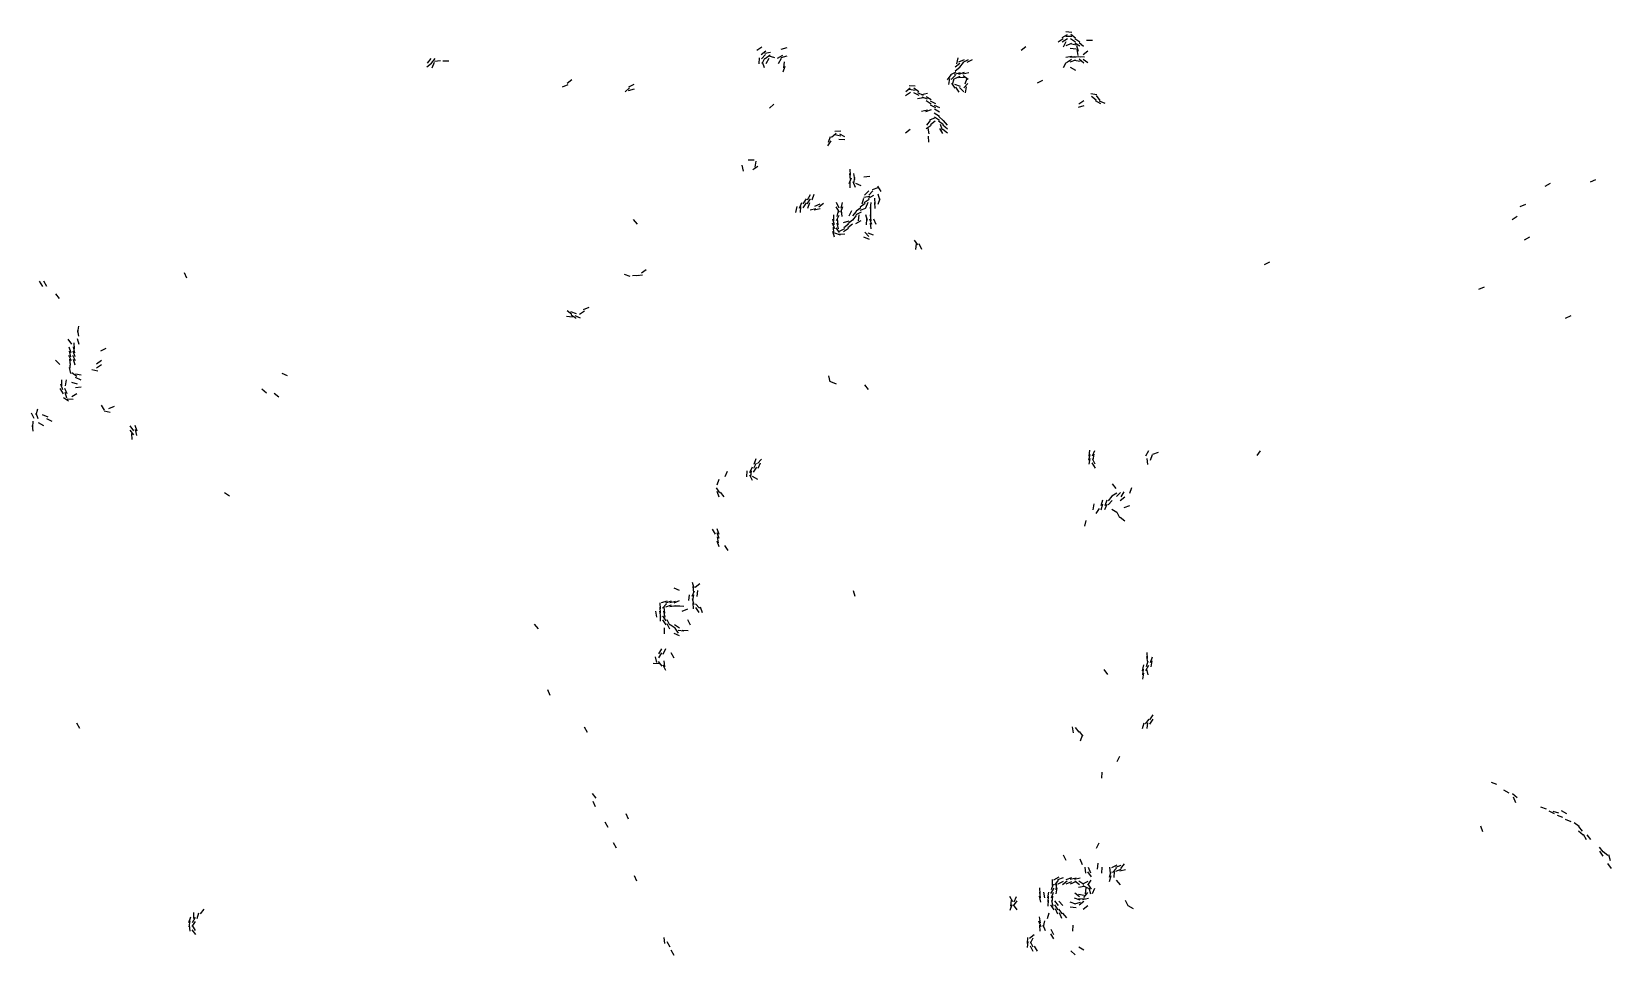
# Model space of a CAD drawing. Extents: x -664598 to -661481, y -979343 to -976126.
# Drawn here: x -663050 to -662284, y -978156 to -977709 of the extents above; entities that cross this region are included whole.
import ezdxf

# ---------------------------------------------------------------- set-up
doc = ezdxf.new("R2010")
doc.units = 0

msp = doc.modelspace()

# ---------------------------------------------------------------- linework, layer by layer
at = {"layer": 'CLIFF'}
for p, q in [((-662552.118, -977713.996), (-662549.642, -977712.484)), ((-662550.124, -977713.985), (-662547.636, -977712.495)), ((-662550.113, -977712.004), (-662547.647, -977710.476)), ((-662549.539, -977716.531), (-662548.221, -977713.949)), ((-662548.33, -977711.244), (-662545.43, -977711.236)), ((-662548.323, -977709.098), (-662545.437, -977709.382)), ((-662548.191, -977715.859), (-662545.569, -977714.621)), ((-662546.296, -977714.928), (-662543.464, -977715.552)), ((-662546.058, -977712.395), (-662543.702, -977714.085)), ((-662546.029, -977710.356), (-662543.731, -977712.124)), ((-662544.113, -977714.478), (-662541.647, -977716.002)), ((-662544.092, -977712.444), (-662541.668, -977714.036)), ((-662541.994, -977714.311), (-662539.766, -977716.169)), ((-662538.329, -977713.192), (-662535.431, -977713.288)), ((-662857.763, -977724.39), (-662855.997, -977722.09)), ((-662855.823, -977724.341), (-662853.937, -977722.139)), ((-662854.319, -977723.417), (-662851.441, -977723.063)), ((-662850.33, -977723.225), (-662847.43, -977723.255)), ((-662698.055, -977718.089), (-662695.705, -977716.391)), ((-662696.989, -977724.686), (-662696.771, -977721.794)), ((-662696.02, -977720.136), (-662693.74, -977718.344)), ((-662695.81, -977722.352), (-662693.95, -977720.128)), ((-662695.555, -977724.523), (-662694.205, -977721.957)), ((-662694.308, -977719.489), (-662691.452, -977718.991)), ((-662694.059, -977722.085), (-662691.701, -977720.395)), ((-662693.592, -977724.503), (-662692.168, -977721.977)), ((-662692.275, -977720.844), (-662689.485, -977721.636)), ((-662688.17, -977721.903), (-662685.59, -977720.577)), ((-662687.596, -977724.501), (-662686.164, -977721.979)), ((-662686.272, -977721.648), (-662683.488, -977720.832)), ((-662686.264, -977717.674), (-662683.496, -977716.806)), ((-662601.243, -977724.644), (-662600.517, -977721.836)), ((-662600.214, -977723.808), (-662597.546, -977722.672)), ((-662598.153, -977723.934), (-662595.607, -977722.546)), ((-662596.206, -977723.827), (-662593.554, -977722.653)), ((-662570.05, -977718.097), (-662567.71, -977716.383)), ((-662548.319, -977721.418), (-662545.441, -977721.062)), ((-662548.045, -977724.103), (-662545.715, -977722.377)), ((-662546.33, -977721.235), (-662543.43, -977721.245)), ((-662546.317, -977717.049), (-662543.443, -977717.431)), ((-662546.263, -977723.674), (-662543.497, -977722.806)), ((-662544.33, -977721.22), (-662541.43, -977721.26)), ((-662544.308, -977722.99), (-662541.452, -977723.49)), ((-662543.263, -977715.842), (-662542.497, -977718.638)), ((-662543.139, -977717.813), (-662542.621, -977720.667)), ((-662542.328, -977721.172), (-662539.432, -977721.308)), ((-662542.009, -977722.33), (-662539.751, -977724.15)), ((-662540.056, -977722.391), (-662537.704, -977724.089)), ((-662540.036, -977720.116), (-662537.724, -977718.364)), ((-662858.056, -977726.088), (-662855.704, -977724.392)), ((-662855.401, -977726.593), (-662854.359, -977723.887)), ((-662694.448, -977726.624), (-662695.312, -977723.856)), ((-662685.365, -977728.606), (-662684.395, -977725.874)), ((-662685.098, -977726.674), (-662684.662, -977723.806)), ((-662605.726, -977732.417), (-662604.034, -977730.063)), ((-662604.161, -977729.92), (-662601.599, -977728.56)), ((-662603.898, -977732.272), (-662601.862, -977730.208)), ((-662602.274, -977729.637), (-662599.486, -977728.843)), ((-662602.203, -977731.834), (-662599.557, -977730.646)), ((-662602.034, -977728.118), (-662599.726, -977726.362)), ((-662601.987, -977726.177), (-662599.773, -977724.303)), ((-662600.245, -977729.73), (-662597.515, -977728.75)), ((-662599.799, -977726.362), (-662597.961, -977724.118)), ((-662598.293, -977729.564), (-662595.467, -977728.916)), ((-662598.077, -977730.422), (-662595.683, -977732.058)), ((-662549.592, -977726.503), (-662548.168, -977723.977)), ((-662543.612, -977727.944), (-662546.148, -977726.536)), ((-662792.224, -977735.785), (-662789.536, -977734.695)), ((-662790.031, -977734.122), (-662787.729, -977732.358)), ((-662761.966, -977738.201), (-662759.794, -977736.279)), ((-662760.282, -977737.611), (-662757.478, -977736.869)), ((-662760.169, -977735.904), (-662757.591, -977734.576)), ((-662626.065, -977740.076), (-662623.695, -977738.404)), ((-662626.004, -977738.156), (-662623.756, -977736.324)), ((-662624.329, -977735.188), (-662621.431, -977735.292)), ((-662624.314, -977737.024), (-662621.446, -977737.456)), ((-662622.141, -977738.525), (-662619.619, -977739.955)), ((-662622.062, -977736.4), (-662619.698, -977738.08)), ((-662620.202, -977738.644), (-662617.558, -977739.836)), ((-662605.114, -977734.671), (-662604.646, -977731.809)), ((-662602.05, -977736.429), (-662603.71, -977734.051)), ((-662603.286, -977734.632), (-662602.474, -977731.848)), ((-662599.503, -977735.694), (-662602.257, -977734.786)), ((-662600.126, -977738.479), (-662601.634, -977736.001)), ((-662600.33, -977731.254), (-662597.43, -977731.226)), ((-662597.875, -977738.285), (-662599.885, -977736.195)), ((-662595.892, -977734.179), (-662597.868, -977736.301)), ((-662596.424, -977731.864), (-662597.336, -977734.616)), ((-662596.655, -977735.808), (-662597.105, -977738.672)), ((-662562.186, -977733.87), (-662559.574, -977732.61)), ((-662691.918, -977746.253), (-662689.842, -977744.227)), ((-662620.318, -977741.43), (-662617.442, -977741.05)), ((-662618.306, -977739.5), (-662615.454, -977738.98)), ((-662618.244, -977740.748), (-662615.516, -977741.732)), ((-662616.151, -977740.542), (-662613.609, -977741.938)), ((-662616.1, -977742.456), (-662613.66, -977744.024)), ((-662614.165, -977744.569), (-662611.595, -977745.911)), ((-662614.155, -977742.549), (-662611.605, -977743.931)), ((-662612.213, -977744.67), (-662609.547, -977745.81)), ((-662542.265, -977745.67), (-662539.495, -977744.81)), ((-662542.113, -977744.003), (-662539.647, -977742.477)), ((-662536.311, -977739.004), (-662533.449, -977739.476)), ((-662536.024, -977740.349), (-662533.736, -977742.131)), ((-662534.135, -977742.513), (-662531.625, -977743.967)), ((-662533.771, -977740.096), (-662531.989, -977742.384)), ((-662532.213, -977742.668), (-662529.547, -977743.812)), ((-662618.294, -977747.561), (-662615.466, -977746.919)), ((-662616.247, -977747.725), (-662613.513, -977746.755)), ((-662615.83, -977754.335), (-662613.93, -977752.145)), ((-662614.239, -977751.745), (-662611.521, -977750.735)), ((-662614.029, -977754.125), (-662611.731, -977752.355)), ((-662612.118, -977748.486), (-662609.642, -977749.994)), ((-662612.108, -977746.47), (-662609.652, -977748.01)), ((-662612.086, -977750.436), (-662609.674, -977752.044)), ((-662610.047, -977752.38), (-662607.713, -977754.1)), ((-662609.967, -977750.28), (-662607.793, -977752.2)), ((-662609.369, -977753.875), (-662608.391, -977756.605)), ((-662607.8, -977752.119), (-662605.96, -977754.361)), ((-662663.375, -977762.603), (-662662.385, -977759.877)), ((-662662.016, -977760.141), (-662659.744, -977758.339)), ((-662660.33, -977757.249), (-662657.43, -977757.231)), ((-662660.306, -977758.977), (-662657.454, -977759.503)), ((-662658.325, -977761.114), (-662655.435, -977761.366)), ((-662658.148, -977758.537), (-662655.612, -977759.943)), ((-662626.01, -977758.148), (-662623.75, -977756.332)), ((-662616.068, -977756.072), (-662613.692, -977754.408)), ((-662614.593, -977758.661), (-662615.167, -977755.819)), ((-662614.759, -977762.685), (-662615.001, -977759.795)), ((-662609.57, -977755.965), (-662608.19, -977758.515)), ((-662608.075, -977756.418), (-662605.685, -977758.062)), ((-662607.991, -977754.308), (-662605.769, -977756.172)), ((-662663.718, -977764.423), (-662662.042, -977762.057)), ((-662704.513, -977776.643), (-662705.247, -977773.837)), ((-662702.33, -977771.234), (-662699.43, -977771.246)), ((-662697.701, -977774.395), (-662700.059, -977776.085)), ((-662698.657, -977771.807), (-662699.103, -977774.673)), ((-662652.813, -977778.688), (-662652.947, -977775.792)), ((-662653.44, -977782.578), (-662652.32, -977779.902)), ((-662652.749, -977780.684), (-662653.011, -977777.796)), ((-662652.913, -977784.69), (-662652.847, -977781.79)), ((-662650.386, -977784.603), (-662651.374, -977781.877)), ((-662650.633, -977780.669), (-662651.127, -977777.811)), ((-662651.07, -977782.678), (-662650.69, -977779.802)), ((-662647.532, -977783.775), (-662650.228, -977782.705)), ((-662646.319, -977779.419), (-662643.441, -977779.061)), ((-662639.654, -977784.014), (-662638.106, -977786.466)), ((-662316.155, -977783.931), (-662313.605, -977782.549)), ((-662294.225, -977781.783), (-662291.535, -977780.697)), ((-662677.484, -977794.558), (-662676.276, -977791.922)), ((-662675.701, -977792.435), (-662674.059, -977790.045)), ((-662675.651, -977794.468), (-662674.109, -977792.012)), ((-662673.707, -977792.431), (-662672.053, -977790.049)), ((-662673.582, -977790.509), (-662672.178, -977787.971)), ((-662673.367, -977794.606), (-662672.393, -977791.874)), ((-662671.363, -977790.607), (-662670.397, -977787.873)), ((-662658.297, -977794.568), (-662659.463, -977791.912)), ((-662657.208, -977794.652), (-662656.552, -977791.828)), ((-662646.476, -977789.847), (-662647.284, -977792.633)), ((-662643.449, -977789.003), (-662646.311, -977789.477)), ((-662643.701, -977790.397), (-662646.059, -977792.083)), ((-662643.875, -977786.194), (-662645.885, -977788.286)), ((-662644.274, -977791.922), (-662645.486, -977794.558)), ((-662641.638, -977788.491), (-662644.122, -977789.989)), ((-662641.866, -977786.204), (-662643.894, -977788.276)), ((-662642.997, -977794.685), (-662642.763, -977791.795)), ((-662639.506, -977784.776), (-662642.254, -977785.704)), ((-662640.815, -977794.689), (-662640.945, -977791.791)), ((-662640.851, -977792.69), (-662640.909, -977789.79)), ((-662639.412, -977792.589), (-662638.348, -977789.891)), ((-662638.506, -977790.641), (-662639.254, -977787.839)), ((-662679.159, -977796.663), (-662678.601, -977793.817)), ((-662676.929, -977796.689), (-662676.831, -977793.791)), ((-662669.466, -977794.918), (-662672.294, -977795.562)), ((-662667.458, -977794.956), (-662670.302, -977795.524)), ((-662667.553, -977792.655), (-662670.207, -977793.825)), ((-662665.744, -977792.339), (-662668.016, -977794.141)), ((-662660.427, -977802.617), (-662661.333, -977799.863)), ((-662660.891, -977800.69), (-662660.869, -977797.79)), ((-662658.146, -977796.491), (-662659.614, -977793.989)), ((-662659.593, -977800.503), (-662658.167, -977797.977)), ((-662659.267, -977798.638), (-662658.493, -977795.842)), ((-662658.647, -977802.671), (-662659.113, -977799.809)), ((-662657.348, -977796.612), (-662656.412, -977793.868)), ((-662656.736, -977798.683), (-662657.024, -977795.797)), ((-662652.229, -977795.944), (-662653.531, -977798.536)), ((-662649.933, -977796.142), (-662651.827, -977798.338)), ((-662649.979, -977798.104), (-662651.781, -977800.376)), ((-662647.586, -977796.585), (-662650.174, -977797.895)), ((-662647.721, -977794.369), (-662650.039, -977796.111)), ((-662648.755, -977797.795), (-662649.005, -977800.685)), ((-662645.515, -977794.752), (-662648.245, -977795.728)), ((-662645.687, -977792.416), (-662648.073, -977794.064)), ((-662644.444, -977800.623), (-662645.316, -977797.857)), ((-662644.937, -977802.689), (-662644.823, -977799.791)), ((-662642.364, -977802.595), (-662643.396, -977799.885)), ((-662642.756, -977800.685), (-662643.004, -977797.795)), ((-662642.815, -977798.689), (-662642.945, -977795.791)), ((-662642.929, -977796.689), (-662642.831, -977793.791)), ((-662640.32, -977802.578), (-662641.44, -977799.902)), ((-662332.101, -977800.023), (-662329.659, -977798.457)), ((-662328.24, -977793.743), (-662325.52, -977792.737)), ((-662755.928, -977802.333), (-662757.832, -977800.147)), ((-662660.344, -977804.587), (-662661.416, -977801.893)), ((-662660.508, -977808.641), (-662661.252, -977805.839)), ((-662660.82, -977806.689), (-662660.94, -977803.791)), ((-662657.505, -977807.701), (-662660.255, -977806.779)), ((-662658.02, -977806.408), (-662659.74, -977804.072)), ((-662658.534, -977804.648), (-662659.226, -977801.832)), ((-662655.434, -977807.136), (-662658.326, -977807.344)), ((-662655.586, -977804.585), (-662658.174, -977805.895)), ((-662653.486, -977800.84), (-662656.274, -977801.64)), ((-662653.678, -977804.429), (-662656.082, -977806.051)), ((-662653.724, -977802.364), (-662656.036, -977804.116)), ((-662651.732, -977802.355), (-662654.028, -977804.125)), ((-662651.744, -977800.338), (-662654.016, -977802.142)), ((-662650.137, -977801.963), (-662647.623, -977800.517)), ((-662643.926, -977808.332), (-662645.834, -977806.148)), ((-662641.517, -977807.734), (-662644.243, -977806.746)), ((-662642.715, -977804.681), (-662643.045, -977801.799)), ((-662643.562, -977809.845), (-662646.198, -977808.635)), ((-662620.059, -977812.435), (-662621.701, -977810.045)), ((-662621.031, -977814.682), (-662620.729, -977811.798)), ((-662618.242, -977814.542), (-662619.518, -977811.938)), ((-662326.154, -977809.933), (-662323.606, -977808.547)), ((-662452.176, -977821.889), (-662449.584, -977820.591)), ((-663044.109, -977832.468), (-663045.651, -977830.012)), ((-663042.214, -977832.528), (-663043.546, -977829.952)), ((-662974.316, -977828.576), (-662975.444, -977825.904)), ((-662759.514, -977827.727), (-662762.246, -977826.753)), ((-662755.434, -977827.139), (-662758.326, -977827.341)), ((-662753.445, -977827.029), (-662756.315, -977827.451)), ((-662751.694, -977824.406), (-662754.066, -977826.074)), ((-663036.013, -977838.402), (-663037.747, -977836.078)), ((-662348.224, -977833.785), (-662345.536, -977832.695)), ((-662787.699, -977846.082), (-662790.061, -977844.398)), ((-662785.518, -977845.738), (-662788.242, -977844.742)), ((-662781.681, -977844.425), (-662784.079, -977846.055)), ((-662779.534, -977842.701), (-662782.226, -977843.779)), ((-663027.062, -977854.679), (-663026.698, -977851.801)), ((-662787.442, -977847.424), (-662790.318, -977847.056)), ((-662785.641, -977847.993), (-662788.119, -977846.487)), ((-662783.546, -977847.809), (-662786.214, -977846.671)), ((-662306.204, -977847.832), (-662303.556, -977846.648)), ((-663030.007, -977860.397), (-663031.753, -977858.083)), ((-663028.78, -977862.687), (-663028.98, -977859.793)), ((-663026.439, -977860.621), (-663027.321, -977857.859)), ((-663026.619, -977856.666), (-663027.141, -977853.814)), ((-663035.865, -977870.276), (-663037.895, -977868.204)), ((-663030.224, -977868.533), (-663031.536, -977865.947)), ((-663030.395, -977864.607), (-663031.365, -977861.873)), ((-663030.548, -977866.652), (-663031.212, -977863.828)), ((-663030.711, -977870.68), (-663031.049, -977867.8)), ((-663028.188, -977868.514), (-663029.572, -977865.966)), ((-663028.4, -977866.608), (-663029.36, -977863.872)), ((-663028.455, -977870.626), (-663029.305, -977867.854)), ((-663028.595, -977864.662), (-663029.165, -977861.818)), ((-663015.725, -977868.363), (-663018.035, -977870.117)), ((-663013.58, -977862.599), (-663016.18, -977863.881)), ((-663030.529, -977874.647), (-663031.231, -977871.833)), ((-663030.996, -977872.685), (-663030.764, -977869.795)), ((-663027.691, -977876.069), (-663030.069, -977874.411)), ((-663025.441, -977875.42), (-663028.319, -977875.06)), ((-663017.463, -977873.547), (-663020.297, -977872.933)), ((-663015.669, -977870.442), (-663018.091, -977872.038)), ((-662925.568, -977875.856), (-662928.192, -977874.624)), ((-662662.522, -977878.645), (-662663.238, -977875.835)), ((-663034.099, -977884.461), (-663035.661, -977882.019)), ((-663034.382, -977882.602), (-663035.378, -977879.878)), ((-663034.848, -977880.69), (-663034.912, -977877.79)), ((-663032.281, -977884.56), (-663033.479, -977881.92)), ((-663032.463, -977886.629), (-663033.297, -977883.851)), ((-663033.163, -977880.662), (-663032.597, -977877.818)), ((-663030.274, -977878.84), (-663027.486, -977879.64)), ((-663028.321, -977881.4), (-663025.439, -977881.08)), ((-663025.568, -977877.856), (-663028.192, -977876.624)), ((-662935.775, -977884.179), (-662937.985, -977882.301)), ((-662659.557, -977879.834), (-662662.203, -977878.646)), ((-662643.941, -977882.345), (-662645.819, -977880.135)), ((-663031.674, -977888.045), (-663034.086, -977886.435)), ((-663029.433, -977887.326), (-663032.327, -977887.154)), ((-663027.662, -977884.453), (-663030.098, -977886.027)), ((-663014.163, -977892.501), (-663015.597, -977889.979)), ((-663009.531, -977890.709), (-663012.229, -977891.771)), ((-662929.73, -977886.123), (-662932.03, -977884.357)), ((-663048.221, -977896.532), (-663049.539, -977893.948)), ((-663048.985, -977900.686), (-663048.775, -977897.794)), ((-663046.355, -977896.592), (-663047.405, -977893.888)), ((-663047.301, -977894.628), (-663046.459, -977891.852)), ((-663043.629, -977899.974), (-663046.131, -977898.506)), ((-663041.54, -977895.794), (-663044.22, -977894.686)), ((-663039.574, -977897.87), (-663042.186, -977896.61)), ((-663011.453, -977893.496), (-663014.307, -977892.984)), ((-663048.728, -977902.682), (-663049.032, -977899.798)), ((-663000.003, -977904.395), (-663001.757, -977902.085)), ((-663000.024, -977902.41), (-663001.736, -977900.07)), ((-663000.784, -977906.687), (-663000.976, -977903.793)), ((-662998.413, -977902.613), (-662999.347, -977899.867)), ((-662998.618, -977904.666), (-662999.142, -977901.814)), ((-662537.222, -977916.649), (-662536.538, -977913.831)), ((-662537.07, -977914.678), (-662536.69, -977911.802)), ((-662535.401, -977914.593), (-662534.359, -977911.887)), ((-662535.161, -977916.663), (-662534.599, -977913.817)), ((-662509.609, -977914.493), (-662508.151, -977911.987)), ((-662507.316, -977916.623), (-662506.444, -977913.857)), ((-662506.23, -977913.77), (-662503.53, -977912.71)), ((-662455.767, -977914.387), (-662453.993, -977912.093)), ((-662713.455, -977924.571), (-662712.305, -977921.909)), ((-662702.916, -977924.69), (-662702.844, -977921.79)), ((-662701.463, -977922.568), (-662700.297, -977919.912)), ((-662701.017, -977924.684), (-662700.743, -977921.796)), ((-662699.67, -977922.456), (-662698.09, -977920.024)), ((-662699.542, -977920.53), (-662698.218, -977917.95)), ((-662699.374, -977918.603), (-662698.386, -977915.877)), ((-662697.881, -977918.289), (-662695.879, -977916.191)), ((-662697.429, -977920.582), (-662696.331, -977917.898)), ((-662537.169, -977918.661), (-662536.591, -977915.819)), ((-662534.096, -977920.459), (-662535.664, -977918.021)), ((-662534.25, -977918.546), (-662535.51, -977915.934)), ((-662508.736, -977918.683), (-662509.024, -977915.797)), ((-662717.388, -977928.598), (-662716.372, -977925.882)), ((-662700.209, -977926.525), (-662701.551, -977923.955)), ((-662697.612, -977925.943), (-662700.148, -977924.537)), ((-662524.031, -977930.416), (-662525.729, -977928.064)), ((-662517.422, -977932.585), (-662516.338, -977929.895)), ((-662953.675, -977934.046), (-662956.085, -977932.434)), ((-662716.014, -977932.403), (-662717.746, -977930.077)), ((-662716.375, -977934.599), (-662717.385, -977931.881)), ((-662713.99, -977934.385), (-662715.77, -977932.095)), ((-662531.271, -977938.636), (-662530.489, -977935.844)), ((-662529.372, -977938.604), (-662528.388, -977935.876)), ((-662527.862, -977938.307), (-662525.898, -977936.173)), ((-662527.789, -977936.37), (-662525.971, -977934.11)), ((-662526.152, -977933.937), (-662523.608, -977932.543)), ((-662523.925, -977934.245), (-662521.835, -977932.235)), ((-662522.013, -977936.144), (-662519.747, -977934.336)), ((-662521.664, -977934.459), (-662520.096, -977932.021)), ((-662535.116, -977940.671), (-662534.644, -977937.809)), ((-662533.684, -977942.447), (-662532.076, -977940.033)), ((-662531.291, -977940.631), (-662530.469, -977937.849)), ((-662529.436, -977940.579), (-662528.324, -977937.901)), ((-662523.636, -977941.986), (-662526.124, -977940.494)), ((-662522.283, -977944.561), (-662523.477, -977941.919)), ((-662519.745, -977946.142), (-662522.015, -977944.338)), ((-662517.519, -977938.74), (-662520.241, -977939.74)), ((-662718.083, -977952.451), (-662719.677, -977950.029)), ((-662716.35, -977954.59), (-662717.41, -977951.89)), ((-662716.397, -977952.607), (-662717.363, -977949.873)), ((-662539.157, -977948.663), (-662538.603, -977945.817)), ((-662716.414, -977958.613), (-662717.346, -977955.867)), ((-662716.648, -977956.671), (-662717.112, -977953.809)), ((-662712.049, -977960.428), (-662713.711, -977958.052)), ((-662728.495, -977978.638), (-662729.265, -977975.842)), ((-662735.554, -977979.826), (-662738.206, -977978.654)), ((-662731.086, -977984.675), (-662730.674, -977981.805)), ((-662729.47, -977982.565), (-662728.29, -977979.915)), ((-662729.112, -977984.671), (-662728.648, -977981.809)), ((-662728.708, -977980.68), (-662729.052, -977977.8)), ((-662728.031, -977978.122), (-662725.729, -977976.358)), ((-662727.028, -977982.682), (-662726.732, -977979.798)), ((-662650.402, -977982.609), (-662651.358, -977979.871)), ((-662746.63, -977992.668), (-662747.13, -977989.812)), ((-662744.615, -977992.666), (-662745.145, -977989.814)), ((-662744.76, -977990.685), (-662745, -977987.795)), ((-662744.823, -977988.689), (-662744.937, -977985.791)), ((-662744.273, -977985.642), (-662741.487, -977984.838)), ((-662743.838, -977988.328), (-662741.922, -977986.152)), ((-662742.583, -977992.659), (-662743.177, -977989.821)), ((-662742.713, -977990.68), (-662743.047, -977987.8)), ((-662742.253, -977987.706), (-662739.507, -977986.774)), ((-662742.251, -977985.713), (-662739.509, -977984.767)), ((-662740.315, -977987.448), (-662737.445, -977987.032)), ((-662740.289, -977985.584), (-662737.471, -977984.896)), ((-662738.33, -977987.254), (-662735.43, -977987.226)), ((-662738.222, -977985.788), (-662735.538, -977984.692)), ((-662736.328, -977987.163), (-662733.432, -977987.317)), ((-662734.232, -977989.764), (-662731.528, -977988.716)), ((-662728.51, -977986.642), (-662729.25, -977983.838)), ((-662728.753, -977988.684), (-662729.007, -977985.796)), ((-662725.915, -977988.322), (-662727.845, -977986.158)), ((-662726.07, -977990.442), (-662727.69, -977988.038)), ((-662724.372, -977990.598), (-662725.388, -977987.882)), ((-662803.957, -977998.358), (-662805.803, -977996.122)), ((-662744.878, -977994.69), (-662744.882, -977991.79)), ((-662742.085, -977996.453), (-662743.675, -977994.027)), ((-662742.117, -977994.473), (-662743.643, -977992.007)), ((-662742.931, -978000.689), (-662742.829, -977997.791)), ((-662740.211, -977998.527), (-662741.549, -977995.953)), ((-662740.218, -977996.53), (-662741.542, -977993.95)), ((-662737.675, -977998.046), (-662740.085, -977996.434)), ((-662735.677, -977998.05), (-662738.083, -977996.43)), ((-662736.008, -978000.399), (-662737.752, -977998.081)), ((-662730.216, -977996.529), (-662731.544, -977993.951)), ((-662735.544, -978001.805), (-662738.216, -978000.675)), ((-662733.438, -977999.39), (-662736.322, -977999.09)), ((-662731.431, -977999.28), (-662734.329, -977999.2)), ((-662746.55, -978014.652), (-662747.21, -978011.828)), ((-662743.946, -978016.349), (-662745.814, -978014.131)), ((-662745.671, -978010.455), (-662744.089, -978008.025)), ((-662745.666, -978012.459), (-662744.094, -978010.021)), ((-662743.499, -978010.551), (-662742.261, -978007.929)), ((-662742.686, -978016.677), (-662743.074, -978013.803)), ((-662738.161, -978012.499), (-662739.599, -978009.981)), ((-662509.311, -978016.624), (-662508.449, -978013.856)), ((-662508.647, -978014.671), (-662509.113, -978011.809)), ((-662508.776, -978012.686), (-662508.984, -978009.794)), ((-662507.358, -978014.609), (-662506.402, -978011.871)), ((-662507.129, -978016.669), (-662506.631, -978013.811)), ((-662745.431, -978015.298), (-662748.329, -978015.182)), ((-662742.297, -978018.568), (-662743.463, -978015.912)), ((-662528.009, -978020.4), (-662529.751, -978018.08)), ((-662511.206, -978018.653), (-662510.554, -978015.827)), ((-662511.117, -978022.67), (-662510.643, -978019.81)), ((-662511.057, -978020.679), (-662510.703, -978017.801)), ((-662509.638, -978018.476), (-662508.122, -978016.004)), ((-662508.579, -978020.658), (-662509.181, -978017.822)), ((-662798.287, -978030.563), (-662799.473, -978027.917)), ((-663026.217, -978046.529), (-663027.543, -978043.951)), ((-662511.27, -978046.637), (-662510.49, -978043.843)), ((-662509.729, -978044.416), (-662508.031, -978042.064)), ((-662509.061, -978046.679), (-662508.699, -978043.801)), ((-662507.649, -978044.469), (-662506.111, -978042.011)), ((-662507.625, -978042.484), (-662506.135, -978039.996)), ((-662780.176, -978048.508), (-662781.584, -978045.972)), ((-662544.631, -978048.668), (-662545.129, -978045.812)), ((-662541.966, -978048.366), (-662543.794, -978046.114)), ((-662539.995, -978050.389), (-662541.765, -978048.091)), ((-662541.372, -978052.604), (-662540.388, -978049.876)), ((-662523.56, -978062.521), (-662522.2, -978059.959)), ((-662530.976, -978070.687), (-662530.784, -978067.793)), ((-662339.54, -978073.794), (-662342.22, -978072.686)), ((-662775.998, -978080.391), (-662777.762, -978078.089)), ((-662776.334, -978084.583), (-662777.426, -978081.897)), ((-662333.639, -978077.989), (-662336.121, -978076.491)), ((-662329.758, -978080.158), (-662332.002, -978078.322)), ((-662330.313, -978082.574), (-662331.447, -978079.906)), ((-662760.318, -978090.577), (-662761.442, -978087.903)), ((-662315.521, -978085.745), (-662318.239, -978084.735)), ((-662311.571, -978087.863), (-662314.189, -978086.617)), ((-662309.493, -978087.664), (-662312.267, -978086.816)), ((-662307.524, -978089.755), (-662310.236, -978088.725)), ((-662305.614, -978087.946), (-662308.146, -978086.534)), ((-662303.544, -978091.803), (-662306.216, -978090.677)), ((-662770.149, -978094.492), (-662771.611, -978091.988)), ((-662346.395, -978096.606), (-662347.365, -978093.874)), ((-662299.733, -978094.127), (-662302.027, -978092.353)), ((-662297.78, -978098.184), (-662299.98, -978096.296)), ((-662298.005, -978096.396), (-662299.755, -978094.084)), ((-662296.137, -978100.485), (-662297.623, -978097.995)), ((-662293.959, -978100.36), (-662295.801, -978098.12)), ((-662766.147, -978104.491), (-662767.613, -978101.989)), ((-662533.528, -978104.537), (-662532.232, -978101.943)), ((-662288.028, -978106.413), (-662289.732, -978104.067)), ((-662288.037, -978108.42), (-662289.723, -978106.06)), ((-662548.263, -978110.552), (-662549.497, -978107.928)), ((-662540.337, -978112.584), (-662541.423, -978109.896)), ((-662533.014, -978114.684), (-662532.746, -978111.796)), ((-662526.186, -978113.871), (-662523.574, -978112.609)), ((-662524.248, -978113.722), (-662521.512, -978112.758)), ((-662521.733, -978114.413), (-662520.027, -978112.067)), ((-662285.772, -978108.176), (-662287.988, -978106.304)), ((-662284.042, -978114.424), (-662285.718, -978112.056)), ((-662284.51, -978110.642), (-662285.25, -978107.838)), ((-662756.335, -978120.584), (-662757.425, -978117.896)), ((-662554.878, -978122.69), (-662554.882, -978119.79)), ((-662554.139, -978119.959), (-662551.621, -978118.521)), ((-662553.734, -978122.412), (-662552.026, -978120.068)), ((-662552.246, -978119.726), (-662549.514, -978118.754)), ((-662552.165, -978121.912), (-662549.595, -978120.568)), ((-662550.047, -978122.101), (-662547.713, -978120.379)), ((-662548.225, -978119.783), (-662545.535, -978118.697)), ((-662548.198, -978121.844), (-662545.562, -978120.636)), ((-662546.288, -978119.588), (-662543.472, -978118.892)), ((-662546.207, -978121.826), (-662543.553, -978120.654)), ((-662544.278, -978119.625), (-662541.482, -978118.855)), ((-662544.02, -978120.344), (-662541.74, -978122.136)), ((-662542.082, -978120.43), (-662539.678, -978122.05)), ((-662540.18, -978121.882), (-662537.58, -978120.598)), ((-662538.729, -978116.682), (-662539.031, -978113.798)), ((-662536.031, -978118.415), (-662537.729, -978116.065)), ((-662537.689, -978122.443), (-662536.071, -978120.037)), ((-662536.35, -978116.59), (-662537.41, -978113.89)), ((-662531.022, -978116.683), (-662530.738, -978113.797)), ((-662527.314, -978118.623), (-662526.446, -978115.857)), ((-662527.269, -978120.637), (-662526.491, -978117.843)), ((-662526.699, -978116.679), (-662527.061, -978113.801)), ((-662525.861, -978116.308), (-662523.899, -978114.172)), ((-662524.924, -978118.689), (-662524.836, -978115.791)), ((-662524.234, -978115.76), (-662521.526, -978114.72)), ((-662521.981, -978122.378), (-662523.779, -978120.102)), ((-662522.291, -978115.576), (-662519.469, -978114.904)), ((-662574.148, -978130.492), (-662575.612, -978127.988)), ((-662573.456, -978130.571), (-662572.304, -978127.909)), ((-662560.582, -978130.659), (-662561.178, -978127.821)), ((-662560.734, -978128.683), (-662561.026, -978125.797)), ((-662560.814, -978126.688), (-662560.946, -978123.792)), ((-662558.645, -978128.671), (-662559.115, -978125.809)), ((-662557.114, -978128.671), (-662556.646, -978125.809)), ((-662556.948, -978130.688), (-662556.812, -978127.792)), ((-662555.628, -978126.482), (-662554.132, -978123.998)), ((-662555.325, -978128.62), (-662554.435, -978125.86)), ((-662555.307, -978124.626), (-662554.453, -978121.854)), ((-662555.001, -978130.685), (-662554.759, -978127.795)), ((-662553.155, -978126.664), (-662552.605, -978123.816)), ((-662553.075, -978124.677), (-662552.685, -978121.803)), ((-662541.515, -978129.729), (-662544.245, -978128.751)), ((-662541.756, -978128.156), (-662544.004, -978126.324)), ((-662539.442, -978127.428), (-662542.318, -978127.052)), ((-662542.313, -978123.46), (-662539.447, -978123.02)), ((-662537.478, -978128.871), (-662540.282, -978129.609)), ((-662540.173, -978122.583), (-662537.587, -978123.897)), ((-662537.98, -978126.103), (-662539.78, -978128.377)), ((-662538.71, -978123.8), (-662539.05, -978126.68)), ((-662537.693, -978122.039), (-662536.067, -978124.441)), ((-662537.253, -978123.839), (-662536.507, -978126.641)), ((-662535.447, -978126.575), (-662534.313, -978123.905)), ((-662970.886, -978138.69), (-662970.874, -978135.79)), ((-662969.325, -978138.62), (-662968.435, -978135.86)), ((-662967.761, -978136.391), (-662965.999, -978134.089)), ((-662575.292, -978134.63), (-662574.468, -978131.85)), ((-662575.113, -978132.671), (-662574.647, -978129.809)), ((-662573.741, -978132.407), (-662572.019, -978130.073)), ((-662572.031, -978134.415), (-662573.729, -978132.065)), ((-662557.291, -978138.631), (-662556.469, -978135.849)), ((-662556.973, -978132.687), (-662556.787, -978129.793)), ((-662554.093, -978134.458), (-662555.667, -978132.022)), ((-662554.549, -978132.652), (-662555.211, -978129.828)), ((-662552.008, -978132.399), (-662553.752, -978130.081)), ((-662552.065, -978134.439), (-662553.695, -978132.041)), ((-662552.312, -978136.574), (-662553.448, -978133.906)), ((-662549.919, -978132.325), (-662551.841, -978130.155)), ((-662549.983, -978136.379), (-662551.777, -978134.101)), ((-662550.273, -978138.557), (-662551.487, -978135.923)), ((-662547.978, -978138.375), (-662549.782, -978136.105)), ((-662543.438, -978133.388), (-662546.322, -978133.092)), ((-662543.505, -978131.7), (-662546.255, -978130.78)), ((-662541.482, -978130.854), (-662544.278, -978131.626)), ((-662539.432, -978129.157), (-662542.328, -978129.323)), ((-662539.757, -978130.323), (-662542.003, -978132.157)), ((-662540.032, -978134.121), (-662537.728, -978132.359)), ((-662518.257, -978132.549), (-662519.503, -978129.931)), ((-662515.637, -978133.987), (-662518.123, -978132.493)), ((-662973.386, -978140.599), (-662972.374, -978137.881)), ((-662973.109, -978142.672), (-662972.651, -978139.808)), ((-662972.702, -978144.679), (-662973.058, -978141.801)), ((-662970.012, -978146.402), (-662971.748, -978144.078)), ((-662971.695, -978142.439), (-662970.065, -978140.041)), ((-662970.155, -978144.496), (-662971.605, -978141.984)), ((-662971.589, -978140.505), (-662970.171, -978137.975)), ((-662560.357, -978142.592), (-662561.403, -978139.888)), ((-662560.604, -978140.664), (-662561.156, -978137.816)), ((-662560.774, -978144.686), (-662560.986, -978141.794)), ((-662558.329, -978144.581), (-662559.431, -978141.899)), ((-662559.202, -978142.654), (-662558.558, -978139.826)), ((-662554.256, -978146.549), (-662555.504, -978143.931)), ((-662544.956, -978144.688), (-662544.804, -978141.792)), ((-662742.775, -978150.686), (-662742.985, -978147.794)), ((-662740.194, -978152.518), (-662741.566, -978149.962)), ((-662567.053, -978152.68), (-662566.707, -978149.8)), ((-662566.974, -978150.687), (-662566.786, -978147.793)), ((-662566.019, -978148.138), (-662563.741, -978146.342)), ((-662564.212, -978152.527), (-662565.548, -978149.953)), ((-662564.229, -978154.536), (-662565.531, -978151.944)), ((-662565.49, -978150.555), (-662564.27, -978147.925)), ((-662562.12, -978154.475), (-662563.64, -978152.005)), ((-662554.146, -978148.491), (-662555.614, -978145.989)), ((-662738.141, -978156.487), (-662739.619, -978153.993)), ((-662543.837, -978156.247), (-662545.923, -978154.233)), ((-662539.655, -978154.016), (-662542.105, -978152.464))]:
    msp.add_line(p, q, dxfattribs=at)

doc.saveas('drawing.dxf')
